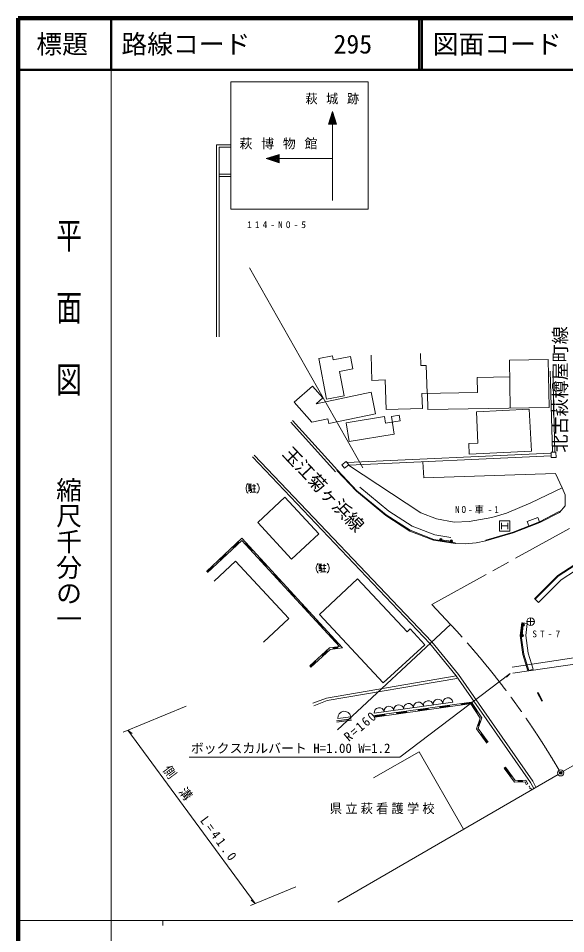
# Model space of a CAD drawing. Units: millimetres, scale not verified. Extents: x 40000 to 680000, y 20000 to 380000.
# Drawn here: x 40000 to 146168, y 202409 to 380000 of the extents above; entities that cross this region are included whole.
import ezdxf
from ezdxf.enums import TextEntityAlignment as Align

# ---------------------------------------------------------------- set-up
doc = ezdxf.new("R2010")
doc.units = ezdxf.units.MM
doc.header["$LTSCALE"] = 1000
doc.header["$PDMODE"] = 32
doc.header["$PDSIZE"] = 500
doc.linetypes.add('CHAIN', pattern=[18.5, 12, -1.5, 3.5, -1.5])
for name, color, linetype, lineweight in [('M-BGD', 7, 'Continuous', 13), ('M-BMK', 2, 'CHAIN', 13), ('M-BMK-SRVR', 3, 'Continuous', 13), ('M-STR-HTXT', 7, 'Continuous', 13), ('M-STR-STRC', 7, 'Continuous', 13), ('M-TTL', 2, 'Continuous', 140), ('M-TTL-BAND', 7, 'Continuous', 13), ('M-TTL-LINE', 7, 'Continuous', 50)]:
    doc.layers.add(name, color=color, linetype=linetype, lineweight=lineweight)
for name, color, linetype in [('M-BGD-HTXT', 7, 'Continuous'), ('M-OTRS', 6, 'Continuous'), ('M-TTL-TXT', 7, 'Continuous')]:
    doc.layers.add(name, color=color, linetype=linetype)
doc.styles.add('@ＭＳ ゴシック', font='')
doc.styles.add('ＭＳ ゴシック', font='')
doc.styles.get('@ＭＳ ゴシック').set_extended_font_data('@MS Gothic')
doc.styles.get('ＭＳ ゴシック').set_extended_font_data('MS Gothic')

msp = doc.modelspace()

# ---------------------------------------------------------------- hatches: boundary and pattern name
at = {"layer": 'M-BGD'}
for points in [[(81690, 277138), (82934, 278310), (82728, 278528), (81484, 277356)], [(83924, 278057), (85300, 276562), (85520, 276765), (84145, 278260)], [(79202, 274794), (80446, 275966), (80240, 276185), (78996, 275013)], [(86675, 275068), (88050, 273573), (88271, 273776), (86896, 275271)], [(76715, 272451), (77958, 273622), (77753, 273841), (76509, 272669)], [(89426, 272079), (90801, 270584), (91022, 270787), (89647, 272282)], [(92177, 269090), (93552, 267595), (93773, 267799), (92397, 269293)], [(94927, 266101), (96303, 264607), (96524, 264810), (95148, 266304)], [(97678, 263112), (99054, 261618), (99274, 261821), (97899, 263315)], [(100429, 260123), (101804, 258629), (102025, 258832), (100650, 260326)], [(102035, 258065), (100936, 257932), (100973, 257634), (102071, 257767)], [(99913, 257468), (98785, 256434), (98988, 256213), (100116, 257247)], [(97657, 255400), (96529, 254366), (96731, 254145), (97859, 255179)], [(127902, 247337), (125814, 247048), (125855, 246751), (127943, 247040)], [(129165, 245421), (127902, 247337), (127652, 247172), (128915, 245255)], [(115371, 245604), (113282, 245315), (113323, 245018), (115412, 245307)], [(119548, 246181), (117459, 245893), (117500, 245595), (119589, 245884)], [(123725, 246759), (121636, 246470), (121678, 246173), (123766, 246462)], [(104584, 244112), (101737, 243718), (101778, 243421), (104625, 243815)], [(111193, 245026), (109105, 244737), (109146, 244440), (111234, 244729)], [(129371, 242659), (129720, 243692), (129436, 243788), (129087, 242755)], [(131109, 239565), (129853, 241328), (129608, 241154), (130865, 239391)], [(135761, 232971), (134508, 234721), (134264, 234546), (135517, 232797)], [(137853, 232149), (136820, 232115), (136830, 231815), (137863, 231849)]]:
    msp.add_hatch(color=256, dxfattribs=at).paths.add_polyline_path(points)

# ---------------------------------------------------------------- linework, layer by layer
for p, q in [((100907, 314496), (101045, 313764)), ((101045, 313764), (104406, 314394)), ((104406, 314394), (104861, 311966)), ((108409, 314637), (108569, 309747)), ((118094, 312635), (118018, 314951)), ((119138, 312669), (118094, 312635)), ((119315, 307257), (119138, 312669)), ((104861, 311966), (102313, 311488)), ((102313, 311488), (103198, 306775)), ((143166, 311536), (143581, 295830)), ((143666, 311549), (144081, 295851)), ((108569, 309747), (111140, 309831)), ((111140, 309831), (111328, 304078)), ((128993, 310305), (135305, 310418)), ((129044, 307432), (128993, 310305)), ((118270, 307238), (129044, 307432)), ((93529, 305543), (96950, 301649)), ((101883, 292364), (93203, 301963)), ((96950, 301649), (100025, 302299)), ((100025, 302299), (100222, 301367)), ((111004, 302721), (111219, 301423)), ((112362, 302773), (113900, 303027)), ((112362, 302773), (112932, 299332)), ((113900, 303027), (114087, 301898)), ((129153, 297573), (128860, 303680)), ((101512, 292028), (92832, 301628)), ((111219, 301423), (114087, 301898)), ((127361, 297487), (129153, 297573)), ((143333, 295602), (103737, 293810)), ((143354, 295103), (104115, 293327)), ((101774, 292261), (101883, 292364)), ((84985, 289609), (84985, 288709)), ((85685, 289609), (85835, 289309)), ((84735, 289309), (85235, 289309)), ((84735, 289009), (85235, 289009)), ((84735, 288509), (84735, 288209)), ((84835, 288509), (84885, 288259)), ((84935, 288509), (85035, 288309)), ((85035, 288559), (85135, 288359)), ((86135, 288059), (85335, 288059)), ((85385, 289309), (86085, 289309)), ((85435, 288709), (86035, 288709)), ((85735, 289309), (85735, 288059)), ((144976, 284151), (144908, 284285)), ((138707, 282364), (140737, 283162)), ((140737, 283162), (141066, 282325)), ((138707, 282364), (139041, 281527)), ((76509, 272669), (83355, 279119)), ((83355, 279119), (102911, 257870)), ((76715, 272451), (83339, 278692)), ((83339, 278692), (102294, 258097)), ((121937, 278803), (123996, 278548)), ((124744, 278238), (124720, 278090)), ((130701, 278603), (130659, 278746)), ((77962, 270777), (82152, 274660)), ((98340, 273830), (98840, 273830)), ((98340, 273530), (98840, 273530)), ((98590, 274130), (98590, 273230)), ((98990, 273830), (99690, 273830)), ((99290, 274130), (99440, 273830)), ((99340, 273830), (99340, 272580)), ((98340, 273030), (98340, 272730)), ((98440, 273030), (98490, 272780)), ((98540, 273030), (98640, 272830)), ((98640, 273080), (98740, 272880)), ((99740, 272580), (98940, 272580)), ((99040, 273230), (99640, 273230)), ((98418, 264312), (105815, 271227)), ((105815, 271227), (115406, 260968)), ((140151, 267400), (140257, 267294)), ((140257, 267294), (140892, 266657)), ((110775, 251094), (98418, 264312)), ((115406, 260968), (116014, 261522)), ((137790, 262699), (137641, 262716)), ((137751, 260239), (137920, 262309)), ((138684, 262596), (137790, 262699)), ((100339, 257860), (96529, 254366)), ((100471, 257573), (96731, 254145)), ((102294, 258097), (100339, 257860)), ((102911, 257870), (100471, 257573)), ((148613, 256039), (135770, 254119)), ((96529, 254366), (96731, 254145)), ((148790, 254852), (135948, 252932)), ((138847, 253407), (138990, 253451)), ((138990, 253451), (139851, 253712)), ((140672, 249099), (140803, 249173)), ((140672, 249099), (141550, 247531)), ((140803, 249173), (141681, 247605)), ((124271, 247343), (109037, 245164)), ((127902, 247337), (109105, 244738)), ((127944, 247040), (109146, 244440)), ((127902, 247337), (127652, 247172)), ((129587, 244236), (127652, 247172)), ((129919, 244278), (127902, 247337)), ((141550, 247531), (141681, 247605)), ((104584, 244112), (101737, 243719)), ((104625, 243815), (101778, 243422)), ((104473, 244511), (102005, 244158)), ((128888, 242166), (129587, 244236)), ((129221, 242215), (129919, 244278)), ((130865, 239391), (128888, 242166)), ((131109, 239565), (129221, 242215)), ((108884, 232631), (117746, 237667)), ((126378, 222681), (117746, 237667)), ((134508, 234721), (134264, 234547)), ((136234, 231795), (134264, 234547)), ((136384, 232101), (134508, 234721)), ((138283, 231863), (136234, 231795)), ((138467, 232169), (136384, 232101)), ((138529, 231366), (138283, 231863)), ((138798, 231499), (138467, 232169)), ((138798, 231499), (138529, 231366))]:
    msp.add_line(p, q, dxfattribs=at)
for points in [[(103198, 306775), (99776, 306133), (98299, 314007), (100907, 314496)], [(142784, 313814), (142951, 304496), (119412, 304074), (119355, 307258)], [(135413, 304361), (135246, 313678), (142784, 313814)], [(97739, 305183), (99096, 306374), (97083, 308665), (93529, 305543)], [(100222, 301367), (109298, 303286), (108419, 307441), (97739, 305183)], [(111328, 304078), (118366, 304309), (118270, 307238)], [(128860, 303680), (139112, 304173), (139505, 295994)], [(112932, 299332), (104157, 297878), (103559, 301488), (111004, 302721)], [(139505, 295994), (127461, 295415), (127361, 297487)], [(85403, 294893), (119807, 258688), (124955, 252424), (139341, 231742), (139971, 230572)], [(85765, 295238), (120182, 259019), (125354, 252726), (139768, 232004), (140404, 230823)], [(144976, 284151), (146079, 285401), (146039, 287524), (145503, 288894), (142483, 287454), (139414, 285975), (134685, 283966), (131871, 283139), (127452, 282365), (124506, 282262), (121108, 282911), (118084, 284032), (104042, 293310)], [(145503, 288894), (144176, 291683), (118679, 290867), (118489, 293977)], [(101774, 292261), (105565, 288239), (111270, 283555), (115935, 280531), (120530, 278753), (124720, 278090)], [(101883, 292364), (105667, 288348), (111358, 283676), (116004, 280666), (120569, 278898), (124744, 278238)], [(84585, 289759), (84485, 289659), (84335, 289459), (84235, 289209), (84185, 288959), (84185, 288659), (84235, 288409), (84335, 288159), (84485, 287959), (84585, 287859)], [(85235, 289609), (84735, 289609), (84735, 288709), (85235, 288709), (85235, 288109), (85135, 288009), (84985, 288009)], [(86285, 289759), (86385, 289659), (86535, 289459), (86635, 289209), (86685, 288959), (86685, 288659), (86635, 288409), (86535, 288159), (86385, 287959), (86285, 287859)], [(106238, 289044), (111890, 284404), (116415, 281471), (120805, 279772), (123884, 279285)], [(130659, 278746), (135957, 280314), (141066, 282325), (144908, 284285)], [(130701, 278603), (136006, 280172), (141128, 282188), (144976, 284151)], [(224775, 282626), (187352, 282728), (177711, 281478), (163739, 279330), (157415, 277583), (150819, 274689), (145303, 271056), (140892, 266657)], [(163527, 280359), (157062, 278575), (150316, 275615), (144637, 271874), (140151, 267400)], [(163567, 280215), (157113, 278433), (150388, 275483), (144732, 271757), (140257, 267294)], [(124720, 278090), (126639, 278016), (128819, 278210), (130701, 278603)], [(82152, 274660), (92464, 263534), (87536, 258966)], [(98190, 274280), (98090, 274180), (97940, 273980), (97840, 273730), (97790, 273480), (97790, 273180), (97840, 272930), (97940, 272680), (98090, 272480), (98190, 272380)], [(98840, 274130), (98340, 274130), (98340, 273230), (98840, 273230), (98840, 272630), (98740, 272530), (98590, 272530)], [(99890, 274280), (99990, 274180), (100140, 273980), (100240, 273730), (100290, 273480), (100290, 273180), (100240, 272930), (100140, 272680), (99990, 272480), (99890, 272380)], [(116014, 261522), (118827, 258438), (110775, 251094)], [(137641, 262716), (137357, 260261), (137881, 256592), (138847, 253407)], [(137790, 262699), (137509, 260263), (138028, 256624), (138990, 253451)], [(138684, 262596), (138416, 260275), (138909, 256820), (139851, 253712)], [(124955, 252424), (99765, 248127), (97150, 247107)], [(125040, 251931), (99899, 247642), (97331, 246641)], [(139253, 230777), (139228, 230687), (139241, 230618), (139292, 230569), (139381, 230541), (139470, 230512), (139521, 230463), (139534, 230394), (139510, 230304)]]:
    msp.add_lwpolyline(points, dxfattribs=at)
for points in [[(144266, 295859), (144310, 294815), (143368, 294775), (143324, 295819)], [(103269, 292693), (102762, 293340), (103595, 293992), (104101, 293345)], [(98298, 280008), (91715, 287086), (86435, 282174), (93018, 275097)]]:
    msp.add_lwpolyline(points, close=True, dxfattribs=at)
for centre, radius in [((121937, 278803), 250), ((121937, 278803), 220), ((121937, 278803), 190), ((121937, 278803), 160), ((121937, 278803), 130), ((121937, 278803), 100), ((121937, 278803), 70), ((121937, 278803), 40), ((121937, 278803), 10), ((123996, 278548), 250), ((123996, 278548), 220), ((123996, 278548), 190), ((123996, 278548), 160), ((123996, 278548), 130), ((123996, 278548), 100), ((123996, 278548), 70), ((123996, 278548), 40), ((123996, 278548), 10), ((137920, 262309), 250), ((137920, 262309), 220), ((137920, 262309), 190), ((137920, 262309), 160), ((137920, 262309), 130), ((137920, 262309), 100), ((137920, 262309), 70), ((137920, 262309), 40), ((137920, 262309), 10), ((137751, 260239), 250), ((137751, 260239), 220), ((137751, 260239), 190), ((137751, 260239), 160), ((137751, 260239), 130), ((137751, 260239), 100), ((137751, 260239), 70), ((137751, 260239), 40), ((137751, 260239), 10), ((139124, 231014), 32.3), ((139124, 231014), 21.5), ((139124, 231014), 10.8), ((139124, 231014), 1.1)]:
    msp.add_circle(centre, radius, dxfattribs=at)
for centre, radius in [((115702, 246117), 962), ((117606, 246389), 962), ((119510, 246662), 962), ((121414, 246934), 962), ((123319, 247206), 962), ((103239, 244334), 1247), ((109989, 245300), 962), ((111893, 245572), 962), ((113797, 245845), 962)]:
    msp.add_arc(centre, radius, 8.13996, 188.13996, dxfattribs=at)
at = {"layer": 'M-BMK'}
for p, q in [((120228, 266278), (147902, 281597)), ((123842, 262402), (120228, 266278))]:
    msp.add_line(p, q, dxfattribs=at)
for start, end in [(30.35144, 43.00195), (30.13654, 30.1366)]:
    msp.add_arc((6829, 153279), 160000, start, end, dxfattribs=at)
at = {"layer": 'M-BMK-SRVR'}
for p, q in [((138608, 262948), (140108, 262948)), ((139358, 263698), (139358, 262198)), ((176544, 251804), (145721, 233910)), ((144683, 233307), (101961, 208506))]:
    msp.add_line(p, q, dxfattribs=at)
for centre, radius in [((139358, 262948), 750), ((145202, 233609), 600), ((145202, 233609), 24)]:
    msp.add_circle(centre, radius, dxfattribs=at)
at = {"layer": 'M-OTRS'}
msp.add_point((145202, 233609), dxfattribs=at)
at = {"layer": 'M-STR-HTXT'}
for p, q in [((101902, 241942), (123842, 262402)), ((135418, 252912), (134675, 252187)), ((72565, 246539), (60339, 241506)), ((61263, 241886), (85951, 208255)), ((61263, 241886), (62081, 241246)), ((85027, 207875), (93846, 211505)), ((85951, 208255), (85134, 208896))]:
    msp.add_line(p, q, dxfattribs=at)
msp.add_lwpolyline([(135418, 252912), (113967, 236656), (73141, 236656)], dxfattribs=at)
at = {"layer": 'M-STR-STRC'}
for p, q in [((100940, 344672), (100940, 361950)), ((78426, 342280), (78426, 355475)), ((78426, 355475), (81221, 355475)), ((100940, 352792), (88093, 352792)), ((78926, 349793), (81221, 349793)), ((78926, 349293), (81221, 349293)), ((78426, 342280), (78426, 318177)), ((78926, 342280), (78926, 318177)), ((106845, 292777), (84831, 331587)), ((133722, 282107), (133722, 280907)), ((133722, 281507), (134922, 281507)), ((134922, 282107), (134922, 280907))]:
    msp.add_line(p, q, dxfattribs=at)
for points in [[(107847, 342999), (81221, 342999), (81221, 367646), (107847, 367646)], [(100940, 361950), (100140, 359450), (101740, 359450)], [(100940, 361650), (100290, 359550), (101590, 359550)], [(100940, 361350), (100440, 359650), (101440, 359650)], [(100940, 361050), (100590, 359750), (101290, 359750)], [(100940, 360750), (100740, 359850), (101140, 359850)], [(100940, 360350), (100890, 359950), (100990, 359950)], [(88093, 352792), (90593, 351992), (90593, 353592)], [(88393, 352792), (90493, 352142), (90493, 353442)], [(88693, 352792), (90393, 352292), (90393, 353292)], [(88993, 352792), (90293, 352442), (90293, 353142)], [(89293, 352792), (90193, 352592), (90193, 352992)], [(89693, 352792), (90093, 352742), (90093, 352842)], [(133322, 280507), (133322, 282507), (135322, 282507), (135322, 280507)]]:
    msp.add_lwpolyline(points, close=True, dxfattribs=at)
msp.add_lwpolyline([(78926, 342280), (78926, 354975), (81221, 354975)], dxfattribs=at)
at = {"layer": 'M-TTL'}
for p, q in [((40000, 380000), (40000, 20000)), ((680000, 380000), (40000, 380000))]:
    msp.add_line(p, q, dxfattribs=at)
at = {"layer": 'M-TTL-BAND'}
for p, q in [((58000, 370000), (58000, 20000)), ((40000, 205000), (579000, 205000)), ((68000, 205000), (68000, 204000))]:
    msp.add_line(p, q, dxfattribs=at)
at = {"layer": 'M-TTL-LINE'}
for p, q in [((58000, 380000), (58000, 370000)), ((117750, 380000), (117750, 370000)), ((118250, 380000), (118250, 370000)), ((40000, 370000), (680000, 370000))]:
    msp.add_line(p, q, dxfattribs=at)

# ---------------------------------------------------------------- texts
at = {"layer": 'M-BGD', "insert": (100418, 225595), "char_height": 1833, "attachment_point": 7, "style": 'ＭＳ ゴシック'}
msp.add_mtext('\\T1.26;\\W0.95;県立萩看護学校', dxfattribs=at)
at = {"layer": 'M-BGD-HTXT', "style": 'ＭＳ ゴシック'}
for s, rotation, p in [('北古萩樽屋町線', 90.017, (147152, 295746)), ('玉江菊ヶ浜線', 313.301, (90529, 294862))]:
    msp.add_text(s, height=2566, rotation=rotation, dxfattribs=at).set_placement(p, align=Align.BOTTOM_LEFT)
at = {"layer": 'M-BMK-SRVR', "insert": (139701, 259888), "char_height": 1320, "attachment_point": 7, "style": 'ＭＳ ゴシック'}
msp.add_mtext('\\T1.67;ST-7', dxfattribs=at)
at = {"layer": 'M-STR-HTXT', "style": 'ＭＳ ゴシック'}
msp.add_text('ボックスカルバート H=1.00 W=1.2', height=1833, dxfattribs=at).set_placement((73462, 236922), align=Align.BOTTOM_LEFT)
at = {"layer": 'M-STR-HTXT', "char_height": 1833, "attachment_point": 7, "style": 'ＭＳ ゴシック'}
for s, insert, rotation in [('\\T1.26;\\W0.95;R=160', (104151, 239559), 40.5), ('\\T1.47;\\W0.95;側\\~溝\u3000L=41.0', (67767, 234086), 306.3)]:
    msp.add_mtext(s, dxfattribs=dict(at, insert=insert, rotation=rotation))
at = {"layer": 'M-STR-STRC', "attachment_point": 7, "style": 'ＭＳ ゴシック'}
for s, insert, char_height in [('\\T1.69;\\W0.95;萩城跡', (95690, 363290), 1833), ('\\T1.68;萩博物館', (82907, 354579), 1833), ('\\T1.67;114-NO-5', (84389, 339279), 1320), ('\\T1.4;NO-車-1', (124698, 283892), 1320)]:
    msp.add_mtext(s, dxfattribs=dict(at, insert=insert, char_height=char_height))
at = {"layer": 'M-TTL-BAND', "style": '@ＭＳ ゴシック', "width": 1.4}
msp.add_text('平  面  図', height=3666, rotation=270, dxfattribs=at).set_placement((49777, 306475), align=Align.MIDDLE_RIGHT)
at = {"layer": 'M-TTL-BAND', "style": '@ＭＳ ゴシック'}
msp.add_text('縮尺千分の一', height=3666, rotation=270, dxfattribs=at).set_placement((49777, 261030), align=Align.MIDDLE_RIGHT)
at = {"layer": 'M-TTL-TXT', "style": 'ＭＳ ゴシック'}
msp.add_text('標題', height=3666, dxfattribs=at).set_placement((48500, 375000), align=Align.MIDDLE_CENTER)
for s, p in [('路線コード', (60000, 375000)), ('295', (101142, 375000)), ('図面コード', (120380, 375000))]:
    msp.add_text(s, height=3666, dxfattribs=at).set_placement(p, align=Align.MIDDLE_LEFT)

doc.saveas('drawing.dxf')
